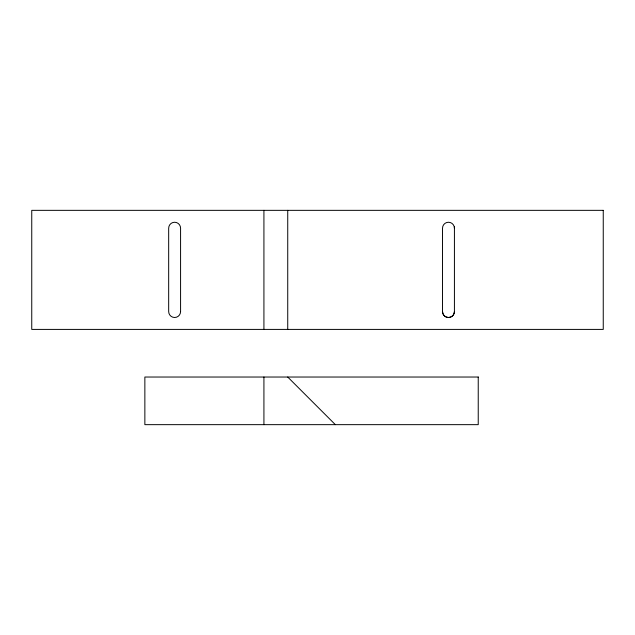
<?xml version="1.0" encoding="UTF-8"?>
<svg xmlns="http://www.w3.org/2000/svg" width="635" height="635" viewBox="0 0 635 635"><rect width="100%" height="100%" fill="white"/><g stroke="black" fill="none" stroke-linecap="round" stroke-linejoin="round"><path stroke-width="0.95" d="M287.734 377.031L335.359 424.656M454.422 226.663L454.422 311.547A5.953 5.953 0 0 1 448.469 317.5A5.953 5.953 0 0 1 442.516 311.547L442.516 228.203A5.953 5.953 0 0 1 448.469 222.25A5.953 5.953 0 0 1 454.422 228.203M287.734 210.344L287.734 329.406M263.922 210.344L263.922 329.406M263.922 377.031L263.922 424.656M454.422 311.547A5.953 5.953 0 0 1 448.469 317.5A5.953 5.953 0 0 1 442.516 311.547M603.25 210.344L31.75 210.344L31.75 329.406L603.25 329.406L603.25 210.344M478.234 377.031L144.859 377.031L144.859 424.656L478.234 424.656L478.234 377.031M180.578 311.547L180.578 228.203A5.953 5.953 0 0 0 174.625 222.25A5.953 5.953 0 0 0 168.672 228.203L168.672 311.547A5.953 5.953 0 0 0 174.625 317.5A5.953 5.953 0 0 0 180.578 311.547"/></g></svg>
